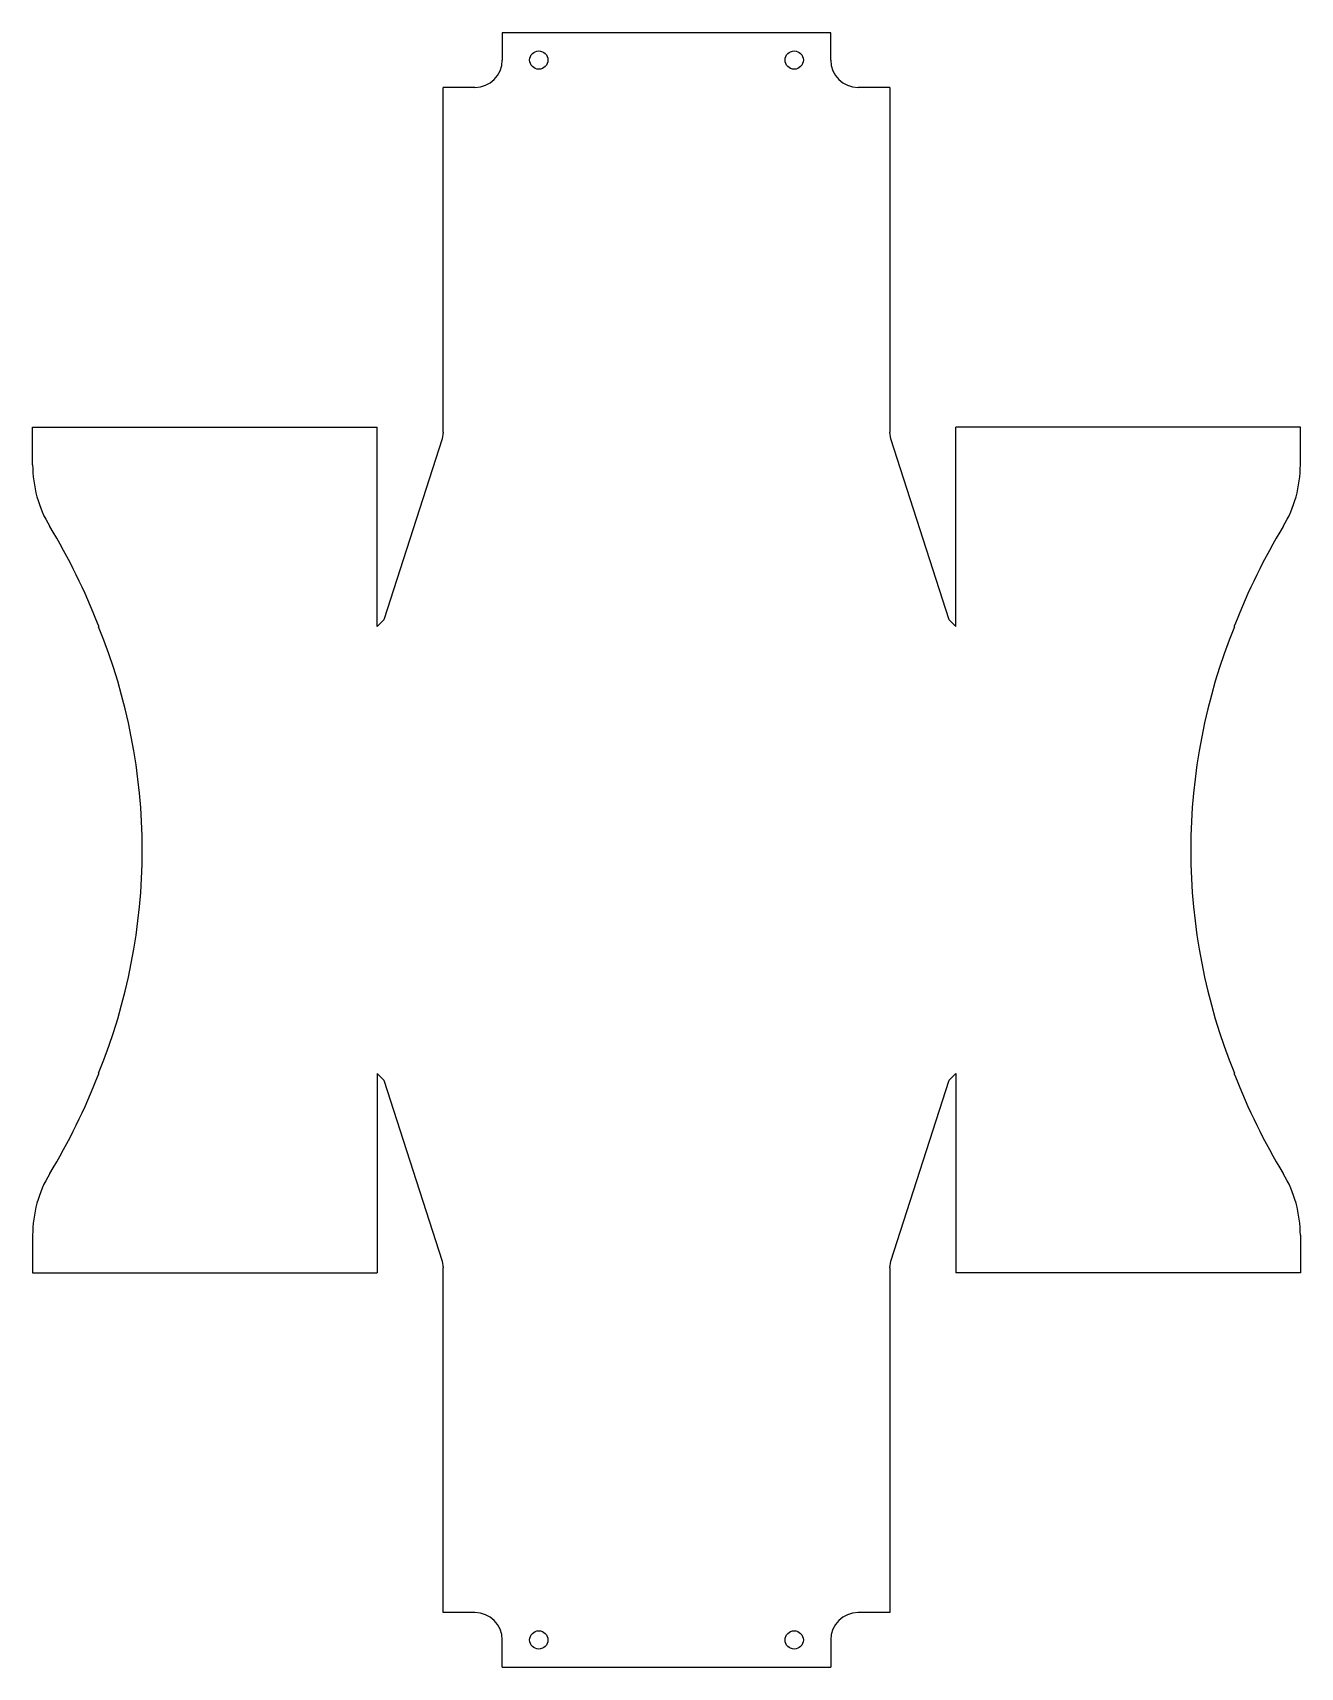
# Model space of a CAD drawing. Extents: x 3.3 to 20.7, y 0.8 to 23.2.
import ezdxf

# ---------------------------------------------------------------- set-up
doc = ezdxf.new("R2010")
doc.units = 0
doc.layers.add('SLD-0', color=179, linetype='CONTINUOUS')

msp = doc.modelspace()

# ---------------------------------------------------------------- linework, layer by layer
at = {"layer": 'SLD-0', "color": 179, "linetype": 'CONTINUOUS'}
for p, q in [((9.75, 23.197), (9.75, 22.822)), ((14.25, 23.197), (9.75, 23.197)), ((14.25, 22.822), (14.25, 23.197)), ((8.938, 17.726), (8.938, 22.447)), ((9.375, 22.447), (8.938, 22.447)), ((15.062, 22.447), (14.625, 22.447)), ((15.062, 22.447), (15.062, 17.726)), ((3.315, 17.278), (3.315, 17.793)), ((3.315, 17.793), (8.036, 17.793)), ((8.036, 15.062), (8.036, 17.793)), ((8.938, 17.726), (8.928, 17.634)), ((15.072, 17.634), (15.062, 17.726)), ((15.964, 15.062), (15.964, 17.793)), ((20.685, 17.793), (15.964, 17.793)), ((20.685, 17.278), (20.685, 17.793)), ((8.928, 17.634), (8.129, 15.153)), ((15.871, 15.153), (15.072, 17.634)), ((4.215, 15.076), (4.219, 15.058)), ((8.129, 15.153), (8.036, 15.062)), ((15.964, 15.062), (15.871, 15.153)), ((19.781, 15.058), (19.785, 15.076)), ((4.219, 8.942), (4.215, 8.924)), ((8.036, 8.938), (8.129, 8.847)), ((8.036, 8.938), (8.036, 6.207)), ((8.129, 8.847), (8.928, 6.367)), ((15.072, 6.367), (15.871, 8.847)), ((15.871, 8.847), (15.964, 8.938)), ((15.964, 8.938), (15.964, 6.207)), ((19.785, 8.924), (19.781, 8.942)), ((3.315, 6.722), (3.315, 6.207)), ((20.685, 6.722), (20.685, 6.207)), ((8.928, 6.367), (8.938, 6.274)), ((8.938, 1.553), (8.938, 6.274)), ((15.062, 6.274), (15.072, 6.367)), ((15.062, 6.274), (15.062, 1.553)), ((3.315, 6.207), (8.036, 6.207)), ((20.685, 6.207), (15.964, 6.207)), ((9.375, 1.553), (8.938, 1.553)), ((15.062, 1.553), (14.625, 1.553)), ((9.75, 0.803), (9.75, 1.178)), ((14.25, 1.178), (14.25, 0.803)), ((9.75, 0.803), (14.25, 0.803))]:
    msp.add_line(p, q, dxfattribs=at)
for centre in [(10.25, 22.822), (13.75, 22.822), (10.25, 1.178), (13.75, 1.178)]:
    msp.add_circle(centre, 0.125, dxfattribs=at)
for centre, radius, start, end in [((9.375, 22.822), 0.375, 270, 0), ((14.625, 22.822), 0.375, 180, 270), ((4.949, 17.275), 1.634, 179.9087, 211.0102), ((19.051, 17.275), 1.634, 328.9898, 0.0913), ((-3.909, 11.931), 8.712, 21.1639, 31.1195), ((27.909, 11.931), 8.712, 148.8805, 158.8361), ((-3.318, 12), 8.134, 337.9166, 22.0834), ((27.318, 12), 8.134, 157.9166, 202.0834), ((-3.909, 12.069), 8.712, 328.8805, 338.8361), ((27.909, 12.069), 8.712, 201.1639, 211.1195), ((4.949, 6.725), 1.634, 148.9898, 180.0913), ((19.051, 6.725), 1.634, 359.9087, 31.0102), ((9.375, 1.178), 0.375, 0, 90), ((14.625, 1.178), 0.375, 90, 180)]:
    msp.add_arc(centre, radius, start, end, dxfattribs=at)

doc.saveas('drawing.dxf')
